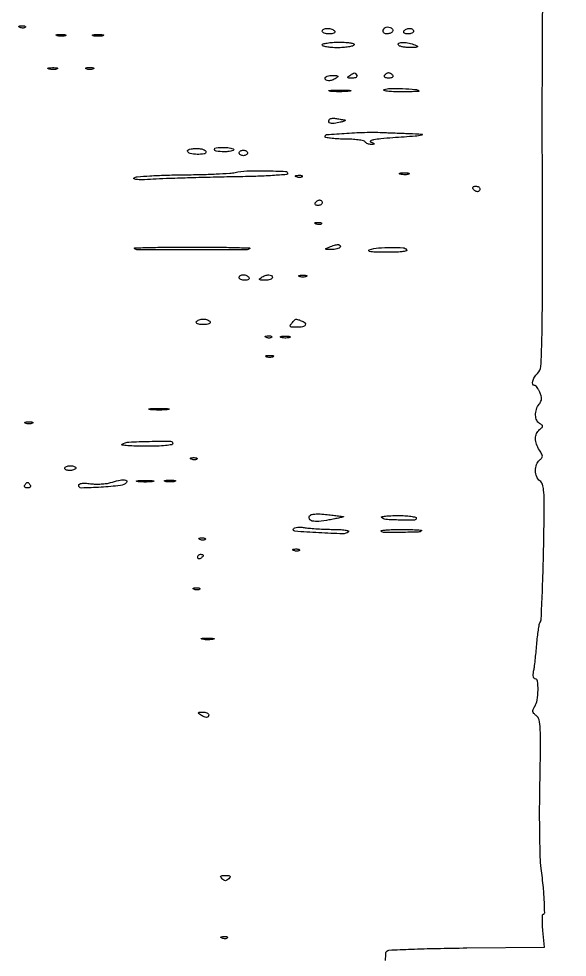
# Model space of a CAD drawing. Extents: x 0 to 1897, y 0 to 3427.
# Drawn here: x 1679.3 to 1877.5, y 541.4 to 880.5 of the extents above; entities that cross this region are included whole.
import ezdxf

# ---------------------------------------------------------------- set-up
doc = ezdxf.new("R2010")
doc.units = 0
doc.header["$MEASUREMENT"] = 0

msp = doc.modelspace()

# ---------------------------------------------------------------- linework, layer by layer
msp.add_lwpolyline([(1811.859045, 540.314808, -0.007609), (1812.030378, 542.998041, -0.178219), (1812.344083, 543.678964, -0.188028), (1813.112264, 544.017072, -0.001066), (1821.163416, 544.345543, -0.004321), (1830.403522, 544.622836, -0.002709), (1841.216573, 544.795224), (1869.269576, 545.090447), (1868.729616, 551.045224, -0.01075), (1868.571978, 553.328535, -0.018045), (1868.550171, 555.250784, -0.01246), (1868.625512, 556.766619, -0.392534), (1868.876982, 557, 0.417167), (1869.385349, 557.513514, 0.008898), (1869.276215, 561.428248, 0.013613), (1868.897072, 566.620543, 0.005851), (1868.121823, 573.524832, -0.022996), (1867.797545, 577.69875, -0.004133), (1867.615917, 585.497208, -0.004453), (1867.559998, 594.642538, -0.004013), (1867.66241, 604.110174, 0.001628), (1867.88211, 618.205362, 0.016629), (1867.759872, 624.046147, 0.040568), (1867.328822, 627.213267, 0.182761), (1866.326084, 628.750829, -0.04242), (1865.446257, 629.516541, -0.151746), (1865.113374, 630.174061, -0.144925), (1865.203997, 630.923173, -0.037521), (1865.774945, 632.011238, 0.0998), (1866.657148, 634.359955, 0.036464), (1866.968795, 637.91376, 0.032329), (1866.803501, 641.212921, 0.381005), (1865.920545, 642, -0.243601), (1865.527568, 642.203537, -0.106993), (1865.291735, 642.758497, -0.065819), (1865.241744, 643.631374, -0.031184), (1865.395492, 644.75, 0.016603), (1865.646164, 646.248658, 0.004084), (1865.955941, 648.726784, 0.004176), (1866.264053, 651.572865, 0.004165), (1866.524881, 654.426287, -0.006551), (1866.786629, 657.146517, -0.008949), (1867.098284, 659.588703, -0.006288), (1867.4198, 661.614466, -0.096194), (1867.669462, 662.274196, 0.127326), (1868.119959, 663.729061, 0.00169), (1868.53497, 673.23809, 0.004399), (1868.899824, 684.839305, 0.002256), (1869.163654, 699.389399, 0.004015), (1869.203737, 706.561382, 0.025768), (1869.008024, 710.184437, 0.054469), (1868.547918, 712.298266, 0.155299), (1867.669603, 713.499641, -0.140865), (1866.49799, 715.010692, -0.090267), (1866.054805, 717.201453, -0.089633), (1866.411463, 719.422371, -0.135839), (1867.52253, 721.018698, 0.046534), (1868.311292, 721.807975, 0.174765), (1868.545059, 722.456352, 0.125993), (1868.345748, 723.234756, 0.01968), (1867.52253, 724.605959, -0.056891), (1866.428021, 726.780107, -0.089785), (1866.068231, 728.831415, -0.106814), (1866.465425, 730.62207, -0.11221), (1867.563188, 732.052441, 0.019846), (1868.440242, 732.84115, 0.202371), (1868.626376, 733.282198, 0.241409), (1868.424121, 733.676689, 0.028278), (1867.563188, 734.224576, -0.162823), (1866.495803, 735.398786, -0.098989), (1866.086807, 737.248324, -0.0855), (1866.407597, 739.36674, -0.082199), (1867.419804, 741.287961, 0.052647), (1868.026847, 742.292144, 0.09709), (1868.257409, 743.214454, 0.086462), (1868.134119, 744.227501, 0.035159), (1867.638, 745.530159, 0.023343), (1867.147382, 746.470584, 0.031676), (1866.613975, 747.265756, 0.032771), (1866.109798, 747.840932, 0.196254), (1865.75, 747.992198, -0.320885), (1865.114523, 748.45691, -0.14138), (1865.073386, 749.554123, -0.082502), (1865.709957, 751.02657, -0.065731), (1866.831675, 752.347668, 0.197595), (1868.00553, 754.808651, 0.008315), (1868.383732, 764.6852, 0.005443), (1868.574445, 782.411058, 0.000405), (1868.52905, 830.752655, -0.001014), (1868.537347, 860.533922, -0.001534), (1868.67669, 886.453461, -0.000573)], format="xyb")
for points in [[(1681.729167, 877.395833, -0.126455), (1681.402231, 877.202593, -0.060344), (1680.916927, 877.123424, -0.05415), (1680.359369, 877.160852, -0.051402), (1679.8125, 877.316886, -0.054073), (1679.395823, 877.538436, -0.470617), (1679.37858, 877.720685, -0.168741), (1679.670344, 877.862007, -0.018894), (1680.416667, 877.921053, -0.028489), (1681.112848, 877.910055, -0.077125), (1681.592839, 877.799335, -0.208169), (1681.77538, 877.614691, -0.296942)], [(1696.269032, 874.344063, -0.06278), (1695.671085, 874.185595, -0.030339), (1694.880008, 874.127736, -0.029507), (1694.036634, 874.167106, -0.037336), (1693.269032, 874.307009, -0.087174), (1692.883358, 874.48334, -0.597527), (1692.900903, 874.643467, -0.080377), (1693.431793, 874.764444, -0.012823), (1694.5, 874.805051, -0.014395), (1695.580113, 874.787295, -0.052471), (1696.257153, 874.684921, -0.333666), (1696.386009, 874.52287, -0.31318)], [(1709.75, 874.310674, -0.039571), (1708.952734, 874.168469, -0.024357), (1708, 874.122029, -0.024357), (1707.047266, 874.168469, -0.039571), (1706.25, 874.310674, -0.161593), (1705.99086, 874.478988, -0.542911), (1706.042187, 874.633659, -0.052887), (1706.748017, 874.740287, -0.011065), (1708, 874.767997, -0.011065), (1709.251983, 874.740287, -0.052887), (1709.957813, 874.633659, -0.542911), (1710.00914, 874.478988, -0.161593)], [(1793.5, 876, -0.253782), (1793.521766, 875.615199, -0.1651), (1793.205217, 875.287316, -0.083483), (1792.520664, 875.068671, -0.035659), (1791.559017, 875, -0.037227), (1790.579009, 875.073066, -0.055981), (1789.751711, 875.29375, -0.073461), (1789.186221, 875.616918, -0.230178), (1789, 876, -0.186414), (1789.147465, 876.381787, -0.089706), (1789.570164, 876.70625, -0.069539), (1790.198222, 876.926216, -0.049547), (1790.940983, 877, -0.046881), (1791.729296, 876.925923, -0.046318), (1792.49335, 876.70625, -0.050262), (1793.123976, 876.383556, -0.111412)], [(1814.435239, 875.895215, -0.16343), (1813.670913, 875.260231, -0.088031), (1812.455883, 875.02199, -0.106719), (1811.396246, 875.230862, -0.299377), (1811, 875.833333, -0.1101), (1811.198212, 876.722563, -0.153587), (1811.74615, 877.318542, -0.13906), (1812.583356, 877.528957, -0.084271), (1813.592022, 877.326314, -0.069014), (1814.084537, 877.05455, -0.099406), (1814.41577, 876.684877, -0.123524), (1814.535637, 876.278219, -0.149708)], [(1822, 876, -0.195654), (1821.844577, 875.618015, -0.086673), (1821.395164, 875.29375, -0.066561), (1820.729059, 875.073608, -0.0466), (1819.940983, 875, -0.047867), (1819.195401, 875.071541, -0.104212), (1818.66835, 875.29375, -0.181468), (1818.441401, 875.621877, -0.202618), (1818.5, 876, -0.08825), (1818.842344, 876.382836, -0.053305), (1819.359775, 876.70625, -0.051278), (1819.961978, 876.925833, -0.061875), (1820.559017, 877, -0.067639), (1821.109818, 876.925146, -0.08433), (1821.576711, 876.70625, -0.09965), (1821.888931, 876.38134, -0.142666)], [(1800.5, 871, -0.194165), (1799.967949, 870.60908, -0.021638), (1798.465225, 870.29375, -0.023783), (1796.570094, 870.072902, -0.017115), (1794.440983, 870, -0.017292), (1792.35528, 870.072152, -0.028158), (1790.598289, 870.29375, -0.027462), (1789.290799, 870.609106, -0.331172), (1789, 871, -0.340288), (1789.304568, 871.395695, -0.023815), (1790.764754, 871.708739, -0.025683), (1792.716715, 871.928701, -0.015216), (1795.059017, 872, -0.012167), (1797.576507, 871.938731, -0.033287), (1799.343539, 871.73424, -0.058059), (1800.36946, 871.419412, -0.455789)], [(1822.5, 871, -0.032672), (1823.378782, 870.552304, -0.580021), (1823.37446, 870.296644, -0.115396), (1822.785365, 870.131754, -0.006026), (1820.809017, 870.070285, -0.025431), (1819.350572, 870.116695, -0.032472), (1818.020713, 870.314396, -0.034112), (1816.970407, 870.617213, -0.168653), (1816.5, 871, -0.475202), (1816.725335, 871.650111, -0.087703), (1818.16731, 871.905004, -0.051896), (1820.363491, 871.676444, -0.049656)], [(1693.269032, 862.344063, -0.06278), (1692.671085, 862.185595, -0.030339), (1691.880008, 862.127736, -0.029507), (1691.036634, 862.167106, -0.037336), (1690.269032, 862.307009, -0.087174), (1689.883358, 862.48334, -0.597527), (1689.900903, 862.643467, -0.080377), (1690.431793, 862.764444, -0.012823), (1691.5, 862.805051, -0.014395), (1692.580113, 862.787295, -0.052471), (1693.257153, 862.684921, -0.333666), (1693.386009, 862.52287, -0.31318)], [(1706.25, 862.337719, -0.057986), (1705.679992, 862.181385, -0.037979), (1705, 862.12966, -0.037979), (1704.320008, 862.181385, -0.057986), (1703.75, 862.337719, -0.174857), (1703.540618, 862.525001, -0.447206), (1703.601562, 862.693942, -0.078554), (1704.10856, 862.810911, -0.017491), (1705, 862.842105, -0.017491), (1705.89144, 862.810911, -0.078554), (1706.398438, 862.693942, -0.447206), (1706.459382, 862.525001, -0.174857)], [(1794, 859, -0.05437), (1792.582896, 858.288872, -0.089354), (1791.2663, 858.051693, -0.147327), (1790.363212, 858.323695, -0.251537), (1790, 859, -0.242407), (1790.19699, 859.382445, -0.069028), (1790.807812, 859.701752, -0.052836), (1791.696678, 859.917643, -0.03458), (1792.75, 859.984687, -0.011096), (1794.150937, 859.945789, -0.155556), (1794.616929, 859.771138, -0.461139), (1794.628119, 859.487379, -0.043106)], [(1801.5, 860, -0.229941), (1801.538683, 859.620381, -0.175006), (1801.266583, 859.295345, -0.092833), (1800.660528, 859.079473, -0.040942), (1799.809017, 859.015313, -0.011265), (1798.59016, 859.050865, -0.210879), (1798.255355, 859.219823, -0.418214), (1798.283036, 859.483883, -0.025105), (1799, 860, -0.006588), (1800.248743, 860.78387, -0.137706), (1800.669081, 860.901875, -0.235263), (1800.993465, 860.740301, -0.023248)], [(1814.5, 860, -0.210115), (1814.553029, 859.621971, -0.178861), (1814.314314, 859.29375, -0.100989), (1813.768372, 859.071437, -0.046386), (1813, 859, -0.046386), (1812.231628, 859.071437, -0.100989), (1811.685686, 859.29375, -0.178861), (1811.446971, 859.621971, -0.210115), (1811.5, 860, -0.057296), (1811.80183, 860.382513, -0.050113), (1812.195564, 860.70625, -0.052849), (1812.617099, 860.926995, -0.094481), (1813, 861, -0.094481), (1813.382901, 860.926995, -0.052849), (1813.804436, 860.70625, -0.050113), (1814.19817, 860.382513, -0.057296)], [(1798.727696, 854.270202, -0.015806), (1797.048239, 854.148479, -0.010474), (1795.11537, 854.110215, -0.010546), (1793.234338, 854.152063, -0.02012), (1791.727696, 854.278268, -0.180442), (1791.45162, 854.422293, -0.613017), (1791.504386, 854.559569, -0.021409), (1792.985512, 854.650253, -0.004873), (1795.5, 854.67186, -0.004587), (1798.006031, 854.645979, -0.026082), (1799.335636, 854.550546, -0.78507), (1799.351289, 854.416037, -0.062969)], [(1823.916667, 854.40804, -0.64748), (1823.857233, 854.246897, -0.005009), (1822.032292, 854.140508, -0.009307), (1819.732543, 854.072414, -0.005116), (1816.916667, 854.070285, -0.008463), (1814.058402, 854.145764, -0.025595), (1812.120358, 854.329465, -0.093747), (1811.366133, 854.590025, -0.629705), (1811.387375, 854.88156, -0.091378), (1813.471645, 855.286437, -0.011848), (1818.025129, 855.22232, -0.008428), (1822.673192, 854.96814, -0.177699)], [(1797, 843.958196, -0.228539), (1797.226955, 843.809982, -0.415215), (1797.178125, 843.614008, -0.062231), (1796.56688, 843.344558, -0.015157), (1795.5, 843.060077, -0.025122), (1793.354824, 842.669632, -0.089032), (1791.963016, 842.736196, -0.253138), (1791.411554, 843.221082, -0.230787), (1791.487659, 843.980032, -0.13881), (1791.813537, 844.278404, -0.061389), (1792.368005, 844.476341, -0.054042), (1793.047491, 844.552958, -0.048424), (1793.753971, 844.487445, 0.004158), (1794.531703, 844.345178, 0.002746), (1795.427729, 844.194029, 0.002763), (1796.300527, 844.056671, 0.005352)], [(1820.5, 839.03068, -0.009337), (1825.010347, 838.804559, -0.848327), (1825.042963, 838.462223, -0.044983), (1822.614786, 838.048323, -0.002214), (1814.5, 837.442643, 0.005886), (1810.181805, 837.08843, 0.022997), (1807.531023, 836.715955, 0.081927), (1806.474179, 836.331284, 0.629907), (1806.5, 835.940667, -0.006829), (1807.5766, 835.492822, -0.208384), (1807.771329, 835.284649, -0.486729), (1807.674383, 835.131654, -0.014629), (1806.809017, 835.070285, -0.054957), (1806.116353, 835.117642, -0.051224), (1805.433213, 835.314396, -0.054947), (1804.85993, 835.622072, -0.104092), (1804.5, 836, 0.208873), (1803.931362, 836.393547, 0.015512), (1802.0246, 836.70625, 0.019448), (1799.645108, 836.927313, 0.013438), (1796.940983, 837, -0.013024), (1794.279932, 837.069325, -0.021427), (1792.038914, 837.282727, -0.016958), (1790.308694, 837.582758, -0.355196), (1790, 837.962474, -0.391502), (1790.58856, 838.598931, -0.003316), (1797.857363, 839.119724, -0.010783), (1805.205444, 839.438296, -0.017131), (1811.5, 839.359627, 0.001948), (1813.052195, 839.293058, 0.000608), (1815.38125, 839.205095, 0.000608), (1817.982847, 839.113173, 0.000671)], [(1757, 833.174974, -0.308113), (1756.78536, 832.859726, -0.041022), (1755.97274, 832.614338, -0.035948), (1754.843276, 832.455863, -0.02225), (1753.502943, 832.424974, -0.021908), (1750.649022, 832.611488, -0.382081), (1750.076227, 833.24923, -0.389219), (1750.647696, 833.874483, -0.021992), (1753.5, 834, -0.022233), (1754.841406, 833.940323, -0.03566), (1755.971875, 833.757649, -0.040315), (1756.786209, 833.494925, -0.303355)], [(1747, 832.416268, -0.3727), (1746.3116, 831.62102, -0.045353), (1743.815382, 831.488235, -0.043264), (1741.237551, 831.809463, -0.265647), (1740.277172, 832.668483, -0.349859), (1740.408202, 833.025944, -0.065994), (1741.090898, 833.326367, -0.045572), (1742.156872, 833.533227, -0.025154), (1743.483333, 833.6, -0.029204), (1744.882738, 833.518193, -0.052024), (1746.007292, 833.265848, -0.072118), (1746.755468, 832.887043, -0.244222)], [(1762, 832, -0.148195), (1761.884432, 831.618646, -0.098894), (1761.559375, 831.29375, -0.082425), (1761.073457, 831.074694, -0.064853), (1760.5, 831, -0.064853), (1759.926543, 831.074694, -0.082425), (1759.440625, 831.29375, -0.098894), (1759.115568, 831.618646, -0.148195), (1759, 832, -0.148195), (1759.115568, 832.381354, -0.098894), (1759.440625, 832.70625, -0.082425), (1759.926543, 832.925306, -0.064853), (1760.5, 833, -0.064853), (1761.073457, 832.925306, -0.082425), (1761.559375, 832.70625, -0.098894), (1761.884432, 832.381354, -0.148195)], [(1776.5, 824.568931, -0.392536), (1776.13288, 824.173359, -0.002654), (1771.071609, 823.822229, -0.007923), (1764.985, 823.529171, -0.004307), (1757.5, 823.352101, 0.001826), (1749.529015, 823.203101, 0.001653), (1741.290625, 822.991754, 0.001654), (1733.915547, 822.753727, 0.005294), (1729, 822.526666, -0.005613), (1724.777907, 822.33434, -0.022673), (1722.200383, 822.362803, -0.069657), (1721.048544, 822.590865, -0.621082), (1721, 822.978183, -0.125878), (1722.153462, 823.377773, -0.004716), (1726.759375, 823.717465, -0.008266), (1732.260721, 823.979835, -0.005693), (1738.5, 824.103002, 0.00383), (1744.84662, 824.204634, 0.00492), (1750.68125, 824.400245, 0.003813), (1755.561599, 824.649266, 0.041938), (1757.5, 824.927246, -0.04831), (1761.781912, 825.485827, -0.013008), (1768.641768, 825.534937, -0.005296), (1775.773751, 825.324856, -0.402534)], [(1781.729167, 823.395833, -0.126455), (1781.402231, 823.202593, -0.060344), (1780.916927, 823.123424, -0.05415), (1780.359369, 823.160852, -0.051402), (1779.8125, 823.316886, -0.054073), (1779.395823, 823.538436, -0.470617), (1779.37858, 823.720685, -0.168741), (1779.670344, 823.862007, -0.018894), (1780.416667, 823.921053, -0.028489), (1781.112848, 823.910055, -0.077125), (1781.592839, 823.799335, -0.208169), (1781.77538, 823.614691, -0.296942)], [(1820.269032, 824.344063, -0.06278), (1819.671085, 824.185595, -0.030339), (1818.880008, 824.127736, -0.029507), (1818.036634, 824.167106, -0.037336), (1817.269032, 824.307009, -0.087174), (1816.883358, 824.48334, -0.597527), (1816.900903, 824.643467, -0.080377), (1817.431793, 824.764444, -0.012823), (1818.5, 824.805051, -0.014395), (1819.580113, 824.787295, -0.052471), (1820.257153, 824.684921, -0.333666), (1820.386009, 824.52287, -0.31318)], [(1846, 819, -0.092995), (1845.928382, 818.618268, -0.096318), (1845.723586, 818.29375, -0.099231), (1845.418051, 818.076556, -0.105429), (1845.059017, 818, -0.089642), (1844.653442, 818.073302, -0.053229), (1844.2129, 818.29375, -0.051032), (1843.806203, 818.617485, -0.06081), (1843.5, 819, -0.139169), (1843.392057, 819.379648, -0.191142), (1843.521475, 819.70625, -0.138808), (1843.889346, 819.926733, -0.066118), (1844.440983, 820, -0.062283), (1845.037096, 819.925455, -0.080552), (1845.542039, 819.70625, -0.097988), (1845.879982, 819.381379, -0.153634)], [(1789, 814, -0.153634), (1788.879982, 813.618621, -0.097988), (1788.542039, 813.29375, -0.080552), (1788.037096, 813.074545, -0.062283), (1787.440983, 813, -0.066118), (1786.889346, 813.073267, -0.138808), (1786.521475, 813.29375, -0.191142), (1786.392057, 813.620352, -0.139169), (1786.5, 814, -0.06081), (1786.806203, 814.382515, -0.051032), (1787.2129, 814.70625, -0.053229), (1787.653442, 814.926698, -0.089642), (1788.059017, 815, -0.105429), (1788.418051, 814.923444, -0.099231), (1788.723586, 814.70625, -0.096318), (1788.928382, 814.381732, -0.092995)], [(1788.729167, 806.395833, -0.126455), (1788.402231, 806.202593, -0.060344), (1787.916927, 806.123424, -0.05415), (1787.359369, 806.160852, -0.051402), (1786.8125, 806.316886, -0.054073), (1786.395823, 806.538436, -0.470617), (1786.37858, 806.720685, -0.168741), (1786.670344, 806.862007, -0.018894), (1787.416667, 806.921053, -0.028489), (1788.112848, 806.910055, -0.077125), (1788.592839, 806.799335, -0.208169), (1788.77538, 806.614691, -0.296942)], [(1762.791987, 797.458654, -0.198676), (1761.601232, 796.964792, -0.000448), (1741.982097, 796.964516, -0.000449), (1722.364076, 796.999429, -0.198217), (1721.171303, 797.495364, -0.658253), (1721.25309, 797.70078, -0.000838), (1727.08157, 797.851763, -0.003837), (1733.853934, 797.963851, -0.002219), (1742, 798, -0.00238), (1750.143589, 797.96123, -0.004127), (1756.907646, 797.84098, -0.000969), (1762.704631, 797.678805, -0.657418)], [(1795.5, 798, -0.142534), (1795.078664, 797.619846, -0.044278), (1794.273037, 797.314396, -0.04021), (1793.266376, 797.117113, -0.034829), (1792.190983, 797.070285, -0.00425), (1790.54577, 797.127252, -0.225862), (1790.274745, 797.270903, -0.474239), (1790.32542, 797.472297, -0.008195), (1791.5, 798, -0.028612), (1793.384101, 798.684867, -0.072989), (1794.818523, 798.895383, -0.222118), (1795.457265, 798.596905, -0.323112)], [(1819.5, 797, -0.506131), (1819.326823, 796.570797, -0.033432), (1817.793214, 796.286383, -0.023748), (1815.337269, 796.116546, -0.008388), (1811.809017, 796.09968, -0.005384), (1808.103833, 796.184039, -0.030067), (1806.126926, 796.369715, -0.308206), (1805.809227, 796.666692, -0.388445), (1806, 797, -0.054895), (1809.293326, 797.668468, -0.022648), (1813.845411, 797.874765, -0.015135), (1818.260518, 797.741093, -0.243839)], [(1762.5, 787, -0.202618), (1762.558599, 786.621877, -0.181468), (1762.33165, 786.29375, -0.104212), (1761.804599, 786.071541, -0.047867), (1761.059017, 786, -0.0466), (1760.270941, 786.073608, -0.066561), (1759.604836, 786.29375, -0.086673), (1759.155423, 786.618015, -0.195654), (1759, 787, -0.142666), (1759.111069, 787.38134, -0.09965), (1759.423289, 787.70625, -0.08433), (1759.890182, 787.925146, -0.067639), (1760.440983, 788, -0.061875), (1761.038022, 787.925833, -0.051278), (1761.640225, 787.70625, -0.053305), (1762.157656, 787.382836, -0.08825)], [(1771, 787, -0.242407), (1770.80301, 786.617555, -0.069028), (1770.192188, 786.298248, -0.052836), (1769.303322, 786.082357, -0.03458), (1768.25, 786.015313, -0.011096), (1766.849063, 786.054211, -0.155556), (1766.383071, 786.228862, -0.461139), (1766.371881, 786.512621, -0.043106), (1767, 787, -0.05437), (1768.417104, 787.711128, -0.089354), (1769.7337, 787.948307, -0.147327), (1770.636788, 787.676305, -0.251537)], [(1783.25, 787.337719, -0.057986), (1782.679992, 787.181385, -0.037979), (1782, 787.12966, -0.037979), (1781.320008, 787.181385, -0.057986), (1780.75, 787.337719, -0.174857), (1780.540618, 787.525001, -0.447206), (1780.601562, 787.693942, -0.078554), (1781.10856, 787.810911, -0.017491), (1782, 787.842105, -0.017491), (1782.89144, 787.810911, -0.078554), (1783.398438, 787.693942, -0.447206), (1783.459382, 787.525001, -0.174857)], [(1748.5, 771, -0.302575), (1748.486626, 770.607504, -0.143113), (1748.069598, 770.280626, -0.067954), (1747.210982, 770.066129, -0.027283), (1746, 770, -0.027283), (1744.789018, 770.066129, -0.067954), (1743.930402, 770.280626, -0.143113), (1743.513374, 770.607504, -0.302575), (1743.5, 771, -0.108893), (1743.872201, 771.383456, -0.050757), (1744.489314, 771.70625, -0.046925), (1745.234268, 771.925899, -0.048273), (1746, 772, -0.048273), (1746.765732, 771.925899, -0.046925), (1747.510686, 771.70625, -0.050757), (1748.127799, 771.383456, -0.108893)], [(1781.418213, 771.393011, -0.079946), (1782.756096, 770.616365, -0.381348), (1782.882675, 769.814864, -0.208973), (1781.927122, 769.179536, -0.043715), (1779.877555, 769, -0.012361), (1778.143813, 769.042869, -0.15744), (1777.54247, 769.270426, -0.362514), (1777.456113, 769.693913, -0.049622), (1778, 770.5, -0.013646), (1778.956449, 771.590476, -0.14295), (1779.46106, 771.892624, -0.142832), (1780.049152, 771.876033, -0.013616)], [(1770.729167, 765.395833, -0.126455), (1770.402231, 765.202593, -0.060344), (1769.916927, 765.123424, -0.05415), (1769.359369, 765.160852, -0.051402), (1768.8125, 765.316886, -0.054073), (1768.395823, 765.538436, -0.470617), (1768.37858, 765.720685, -0.168741), (1768.670344, 765.862007, -0.018894), (1769.416667, 765.921053, -0.028489), (1770.112848, 765.910055, -0.077125), (1770.592839, 765.799335, -0.208169), (1770.77538, 765.614691, -0.296942)], [(1777.269032, 765.344063, -0.06278), (1776.671085, 765.185595, -0.030339), (1775.880008, 765.127736, -0.029507), (1775.036634, 765.167106, -0.037336), (1774.269032, 765.307009, -0.087174), (1773.883358, 765.48334, -0.597527), (1773.900903, 765.643467, -0.080377), (1774.431793, 765.764444, -0.012823), (1775.5, 765.805051, -0.014395), (1776.580113, 765.787295, -0.052471), (1777.257153, 765.684921, -0.333666), (1777.386009, 765.52287, -0.31318)], [(1771.25, 758.337719, -0.057986), (1770.679992, 758.181385, -0.037979), (1770, 758.12966, -0.037979), (1769.320008, 758.181385, -0.057986), (1768.75, 758.337719, -0.174857), (1768.540618, 758.525001, -0.447206), (1768.601562, 758.693942, -0.078554), (1769.10856, 758.810911, -0.017491), (1770, 758.842105, -0.017491), (1770.89144, 758.810911, -0.078554), (1771.398438, 758.693942, -0.447206), (1771.459382, 758.525001, -0.174857)], [(1733.25, 739.276604, -0.019375), (1731.770235, 739.150935, -0.011494), (1730, 739.110234, -0.011494), (1728.229765, 739.150935, -0.019375), (1726.75, 739.276604, -0.108536), (1726.333801, 739.423685, -0.707215), (1726.364063, 739.56145, -0.025693), (1727.670434, 739.655793, -0.005179), (1730, 739.679926, -0.005179), (1732.329566, 739.655793, -0.025693), (1733.635937, 739.56145, -0.707215), (1733.666199, 739.423685, -0.108536)], [(1684.25, 734.337719, -0.057986), (1683.679992, 734.181385, -0.037979), (1683, 734.12966, -0.037979), (1682.320008, 734.181385, -0.057986), (1681.75, 734.337719, -0.174857), (1681.540618, 734.525001, -0.447206), (1681.601562, 734.693942, -0.078554), (1682.10856, 734.810911, -0.017491), (1683, 734.842105, -0.017491), (1683.89144, 734.810911, -0.078554), (1684.398438, 734.693942, -0.447206), (1684.459382, 734.525001, -0.174857)], [(1735, 727.043712, -0.364985), (1734.614052, 726.585426, -0.016467), (1732.418253, 726.280424, -0.018769), (1729.364998, 726.07385, -0.007898), (1725.25, 726.015313, -0.007115), (1721.587916, 726.073178, -0.014322), (1718.704205, 726.242563, -0.01547), (1716.719159, 726.478398, -0.693616), (1716.657932, 726.767428, -0.129657), (1719.138928, 727.55892, -0.00897), (1726.54287, 727.803345, -0.005384), (1734.212546, 727.83628, -0.412319)], [(1700, 718.212804, -0.218405), (1699.856567, 717.900104, -0.068155), (1699.4125, 717.612592, -0.053734), (1698.765803, 717.390276, -0.037158), (1698, 717.274953, -0.044872), (1697.234295, 717.286055, -0.067802), (1696.5875, 717.444047, -0.091879), (1696.152511, 717.715684, -0.210357), (1696, 718.062149, -0.201195), (1696.150289, 718.420523, -0.084737), (1696.5875, 718.724506, -0.064806), (1697.234433, 718.931059, -0.044935), (1698, 719, -0.037503), (1698.765913, 718.942471, -0.056318), (1699.4125, 718.768761, -0.073935), (1699.854232, 718.514329, -0.229038)], [(1743.729167, 721.395833, -0.126455), (1743.402231, 721.202593, -0.060344), (1742.916927, 721.123424, -0.05415), (1742.359369, 721.160852, -0.051402), (1741.8125, 721.316886, -0.054073), (1741.395823, 721.538436, -0.470617), (1741.37858, 721.720685, -0.168741), (1741.670344, 721.862007, -0.018894), (1742.416667, 721.921053, -0.028489), (1743.112848, 721.910055, -0.077125), (1743.592839, 721.799335, -0.208169), (1743.77538, 721.614691, -0.296942)], [(1683.5, 712, -0.146489), (1683.602013, 711.620597, -0.191582), (1683.461189, 711.29375, -0.134005), (1683.074636, 711.072951, -0.063222), (1682.5, 711, -0.063222), (1681.925364, 711.072951, -0.134005), (1681.538811, 711.29375, -0.191582), (1681.397987, 711.620597, -0.146489), (1681.5, 712, -0.025622), (1681.764631, 712.382847, -0.032351), (1682.048689, 712.70625, -0.033983), (1682.313296, 712.937141, -0.163822), (1682.5, 713, -0.163822), (1682.686704, 712.937141, -0.033983), (1682.951311, 712.70625, -0.032351), (1683.235369, 712.382847, -0.025622)], [(1718.313198, 712.913198, -0.170768), (1716.054397, 711.830069, -0.012387), (1709.059551, 711.240548, -0.009335), (1701.954279, 710.951648, -0.420663), (1701, 711.88519, -0.265681), (1701.274564, 712.365435, -0.096658), (1702.041374, 712.636124, -0.051701), (1703.337805, 712.692324, -0.01679), (1705.25, 712.512887, 0.025713), (1707.096832, 712.372765, 0.019377), (1709.132812, 712.402161, 0.019718), (1711.048977, 712.580141, 0.042107), (1712.5, 712.898851, -0.019828), (1715.430188, 713.680622, -0.054706), (1717.550542, 713.91861, -0.217308), (1718.335318, 713.562966, -0.394417)], [(1727.75, 713.283746, -0.023547), (1726.497782, 713.153981, -0.014044), (1725, 713.111902, -0.014044), (1723.502218, 713.153981, -0.023547), (1722.25, 713.283746, -0.124239), (1721.887591, 713.435926, -0.664672), (1721.923437, 713.577962, -0.03126), (1723.02938, 713.675363, -0.006336), (1725, 713.700336, -0.006336), (1726.97062, 713.675363, -0.03126), (1728.076563, 713.577962, -0.664672), (1728.112409, 713.435926, -0.124239)], [(1735.75, 713.310674, -0.039571), (1734.952734, 713.168469, -0.024357), (1734, 713.122029, -0.024357), (1733.047266, 713.168469, -0.039571), (1732.25, 713.310674, -0.161593), (1731.99086, 713.478988, -0.542911), (1732.042187, 713.633659, -0.052887), (1732.748017, 713.740287, -0.011065), (1734, 713.767997, -0.011065), (1735.251983, 713.740287, -0.052887), (1735.957813, 713.633659, -0.542911), (1736.00914, 713.478988, -0.161593)], [(1796.709101, 700.568668, -0.642816), (1796.692291, 700.48789, -0.001711), (1795.247109, 700.165356, -0.005566), (1793.52539, 699.807327, -0.003178), (1791.438474, 699.411297, -0.021238), (1787.742366, 698.895286, -0.076202), (1785.369856, 699.027967, -0.221942), (1784.395585, 699.760621, -0.266767), (1784.431938, 700.889874, -0.19513), (1785.053842, 701.345035, -0.043121), (1786.384308, 701.560017, -0.032642), (1788.279893, 701.576603, -0.0139), (1790.810054, 701.36278, -0.002109), (1793.006182, 701.106153, -0.003317), (1794.890002, 700.865272, -0.000882), (1796.529115, 700.641675, -0.124644)], [(1823, 700.069608, -0.40887), (1822.317587, 699.374607, -0.008847), (1817.097054, 699.371557, -0.011479), (1811.947779, 699.577978, -0.182583), (1810.381146, 700.285521, -0.59585), (1810.464209, 700.564556, -0.021823), (1811.834878, 700.790122, -0.01979), (1813.824677, 700.949425, -0.010079), (1816.333333, 701, -0.013108), (1818.88921, 700.932984, -0.021562), (1821.041667, 700.726697, -0.017152), (1822.702162, 700.436591, -0.35473)], [(1792.95, 696.011006, -0.011887), (1795.411061, 695.948287, -0.026729), (1797.268107, 695.7569, -0.04353), (1798.381536, 695.480706, -0.572138), (1798.45, 695.145171, -0.1927), (1796.426578, 694.402015, -0.006476), (1787.750566, 694.764033, -0.005594), (1779.095759, 695.334702, -0.561771), (1778.641446, 696.228865, -0.192771), (1779.111104, 696.57589, -0.040801), (1780.133836, 696.755583, -0.03697), (1781.438261, 696.779667, -0.027123), (1782.877132, 696.621217, 0.019033), (1784.707595, 696.38963, 0.006821), (1787.33047, 696.194795, 0.006755), (1790.214952, 696.059137, 0.007945)], [(1824.872793, 695.53946, -0.191041), (1823.707785, 695.036064, -0.004406), (1817.585639, 694.904286, -0.004309), (1811.452223, 694.879183, -0.197737), (1810.312279, 695.354387, -0.619417), (1810.397836, 695.609357, -0.01208), (1812.157357, 695.810351, -0.01465), (1814.539589, 695.954133, -0.007746), (1817.5, 696, -0.005522), (1820.47268, 695.96717, -0.010075), (1822.897008, 695.864716, -0.005745), (1824.805623, 695.723463, -0.637739)], [(1746.729167, 692.395833, -0.126455), (1746.402231, 692.202593, -0.060344), (1745.916927, 692.123424, -0.05415), (1745.359369, 692.160852, -0.051402), (1744.8125, 692.316886, -0.054073), (1744.395823, 692.538436, -0.470617), (1744.37858, 692.720685, -0.168741), (1744.670344, 692.862007, -0.018894), (1745.416667, 692.921053, -0.028489), (1746.112848, 692.910055, -0.077125), (1746.592839, 692.799335, -0.208169), (1746.77538, 692.614691, -0.296942)], [(1780.729167, 688.395833, -0.126455), (1780.402231, 688.202593, -0.060344), (1779.916927, 688.123424, -0.05415), (1779.359369, 688.160852, -0.051402), (1778.8125, 688.316886, -0.054073), (1778.395823, 688.538436, -0.470617), (1778.37858, 688.720685, -0.168741), (1778.670344, 688.862007, -0.018894), (1779.416667, 688.921053, -0.028489), (1780.112848, 688.910055, -0.077125), (1780.592839, 688.799335, -0.208169), (1780.77538, 688.614691, -0.296942)], [(1746, 686.559017, -0.151918), (1745.934461, 686.34829, -0.038439), (1745.70625, 686.066025, -0.035638), (1745.382774, 685.768994, -0.029505), (1745, 685.5, -0.082592), (1744.6179, 685.343488, -0.161196), (1744.29375, 685.3746, -0.182303), (1744.078288, 685.586039, -0.108972), (1744, 685.940983, -0.093332), (1744.076123, 686.345238, -0.09642), (1744.29375, 686.688914, -0.099167), (1744.618444, 686.918938, -0.105053), (1745, 687, -0.042167), (1745.382849, 686.967655, -0.061769), (1745.70625, 686.870461, -0.081139), (1745.92554, 686.727648, -0.210953)], [(1744.729167, 674.395833, -0.126455), (1744.402231, 674.202593, -0.060344), (1743.916927, 674.123424, -0.05415), (1743.359369, 674.160852, -0.051402), (1742.8125, 674.316886, -0.054073), (1742.395823, 674.538436, -0.470617), (1742.37858, 674.720685, -0.168741), (1742.670344, 674.862007, -0.018894), (1743.416667, 674.921053, -0.028489), (1744.112848, 674.910055, -0.077125), (1744.592839, 674.799335, -0.208169), (1744.77538, 674.614691, -0.296942)], [(1749.761659, 656.31292, -0.041951), (1748.934218, 656.169017, -0.020826), (1747.869594, 656.119272, -0.020511), (1746.754739, 656.159391, -0.028254), (1745.761659, 656.292739, -0.082665), (1745.319562, 656.45659, -0.67161), (1745.339362, 656.605813, -0.053901), (1746.071102, 656.715166, -0.008901), (1747.5, 656.747817, -0.009782), (1748.938425, 656.726931, -0.038992), (1749.814362, 656.62839, -0.417468), (1749.916221, 656.476221, -0.285845)], [(1748, 629, -0.163584), (1747.775753, 628.332924, -0.234725), (1747.227035, 628.060308, -0.112355), (1746.301377, 628.270972, -0.031558), (1745, 629, -0.023197), (1744.271114, 629.520491, -0.409657), (1744.237851, 629.781653, -0.220444), (1744.555791, 629.949578, -0.011293), (1745.75, 629.984687, -0.042523), (1746.611405, 629.917196, -0.062416), (1747.339062, 629.701752, -0.082215), (1747.832025, 629.381177, -0.210568)], [(1755.2, 569.8, -0.049631), (1754.547259, 569.265408, -0.147822), (1754, 569.1, -0.147822), (1753.452741, 569.265408, -0.049631), (1752.8, 569.8, -0.051663), (1752.313616, 570.398813, -0.354955), (1752.35, 570.75, -0.180052), (1752.800928, 570.95632, -0.018208), (1754, 571, -0.018208), (1755.199072, 570.95632, -0.180052), (1755.65, 570.75, -0.354955), (1755.686384, 570.398813, -0.051663)], [(1754.729167, 548.395833, -0.126455), (1754.402231, 548.202593, -0.060344), (1753.916927, 548.123424, -0.05415), (1753.359369, 548.160852, -0.051402), (1752.8125, 548.316886, -0.054073), (1752.395823, 548.538436, -0.470617), (1752.37858, 548.720685, -0.168741), (1752.670344, 548.862007, -0.018894), (1753.416667, 548.921053, -0.028489), (1754.112848, 548.910055, -0.077125), (1754.592839, 548.799335, -0.208169), (1754.77538, 548.614691, -0.296942)]]:
    msp.add_lwpolyline(points, format="xyb", close=True)

doc.saveas('drawing.dxf')
